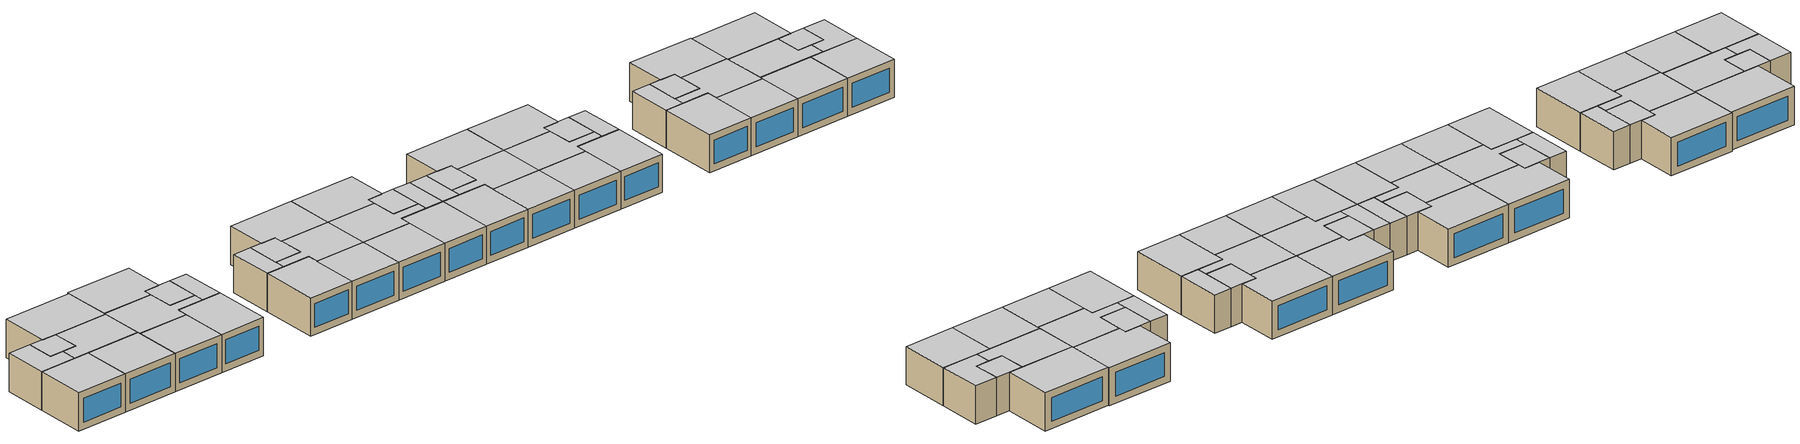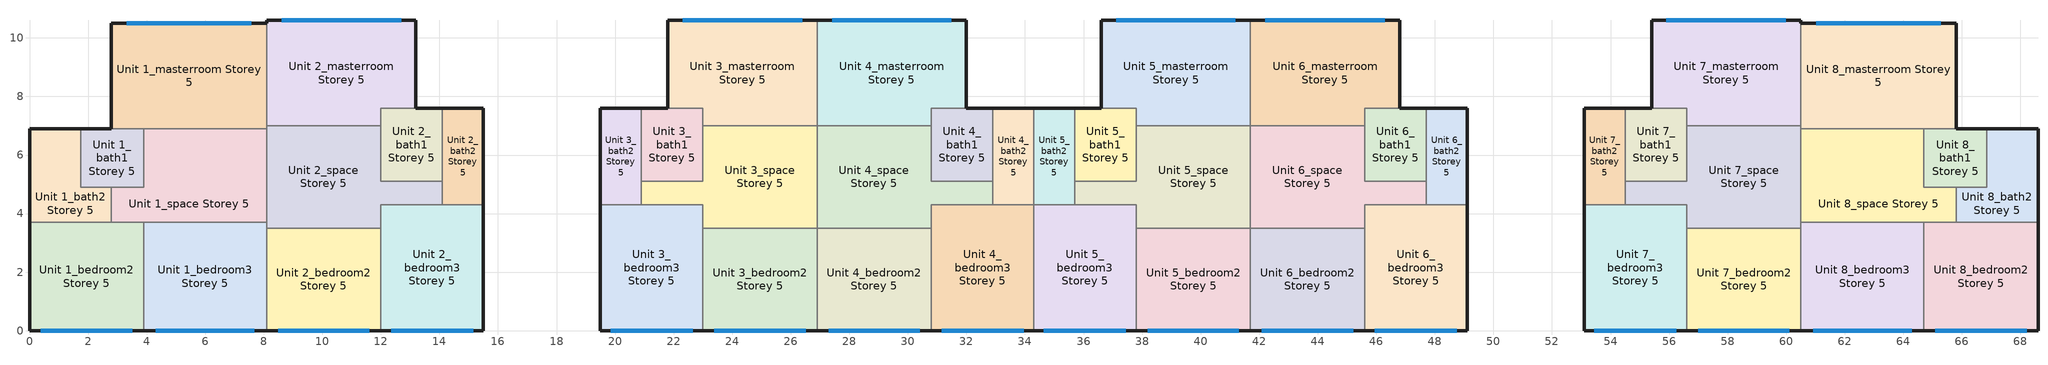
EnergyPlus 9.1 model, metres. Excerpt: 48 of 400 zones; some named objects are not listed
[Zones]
Unit 1_masterroom Storey 5
 floor adiabatic (Project Floor): 8.1,10.5 8.1,6.9 2.8,6.9 2.8,10.5 z17.6
 wall outside (Project Wall): 8.1,10.5 2.8,10.5 2.8,6.9 z17.6:20.4
 wall to Unit 1_bath1 Storey 5 (Project Wall): 2.8,6.9 3.9,6.9 z17.6:20.4
 wall to Unit 1_space Storey 5 (Project Wall): 3.9,6.9 8.1,6.9 z17.6:20.4
 wall to Unit 2_space Storey 5 (Project Wall): 8.1,6.9 8.1,7 z17.6:20.4
 wall to Unit 2_masterroom Storey 5 (Project Wall): 8.1,7 8.1,10.5 z17.6:20.4
 window (Project External Window): 7.57,10.5 3.33,10.5 z18.12:19.88
 ceiling adiabatic (Project Flat Roof): 2.8,10.5 2.8,6.9 8.1,6.9 8.1,10.5 z20.4
Unit 1_bath1 Storey 5
 floor adiabatic (Project Floor): 3.9,4.9 1.75,4.9 1.75,6.9 3.9,6.9 z17.6
 wall outside (Project Wall): 2.8,6.9 1.75,6.9 z17.6:20.4
 wall to Unit 1_bath2 Storey 5 (Project Wall): 1.75,6.9 1.75,4.9 2.8,4.9 z17.6:20.4
 wall to Unit 1_space Storey 5 (Project Wall): 2.8,4.9 3.9,4.9 3.9,6.9 z17.6:20.4
 ceiling adiabatic (Project Flat Roof): 3.9,6.9 1.75,6.9 1.75,4.9 3.9,4.9 z20.4
Unit 1_bath2 Storey 5
 floor adiabatic (Project Floor): 1.75,6.9 1.75,4.9 2.8,4.9 2.8,3.7 0,3.7 0,6.9 z17.6
 wall outside (Project Wall): 1.75,6.9 0,6.9 0,3.7 z17.6:20.4
 wall to Unit 1_bedroom2 Storey 5 (Project Wall): 0,3.7 2.8,3.7 z17.6:20.4
 wall to Unit 1_space Storey 5 (Project Wall): 2.8,3.7 2.8,4.9 z17.6:20.4
 ceiling adiabatic (Project Flat Roof): 0,6.9 0,3.7 2.8,3.7 2.8,4.9 1.75,4.9 1.75,6.9 z20.4
Unit 1_bedroom2 Storey 5
 floor adiabatic (Project Floor): 3.9,3.7 3.9,0 0,0 0,3.7 z17.6
 wall outside (Project Wall): 0,3.7 0,0 3.9,0 z17.6:20.4
 wall to Unit 1_bedroom3 Storey 5 (Project Wall): 3.9,0 3.9,3.7 z17.6:20.4
 wall to Unit 1_space Storey 5 (Project Wall): 3.9,3.7 2.8,3.7 z17.6:20.4
 window (Project External Window): 0.39,0 3.51,0 z18.12:19.88
 ceiling adiabatic (Project Flat Roof): 0,3.7 0,0 3.9,0 3.9,3.7 z20.4
Unit 1_bedroom3 Storey 5
 floor adiabatic (Project Floor): 8.1,3.7 8.1,0 3.9,0 3.9,3.7 z17.6
 wall outside (Project Wall): 3.9,0 8.1,0 z17.6:20.4
 wall to Unit 2_bedroom2 Storey 5 (Project Wall): 8.1,0 8.1,3.5 z17.6:20.4
 wall to Unit 2_space Storey 5 (Project Wall): 8.1,3.5 8.1,3.7 z17.6:20.4
 wall to Unit 1_space Storey 5 (Project Wall): 8.1,3.7 3.9,3.7 z17.6:20.4
 window (Project External Window): 4.32,0 7.68,0 z18.12:19.88
 ceiling adiabatic (Project Flat Roof): 3.9,3.7 3.9,0 8.1,0 8.1,3.7 z20.4
Unit 1_space Storey 5
 floor adiabatic (Project Floor): 8.1,6.9 8.1,3.7 2.8,3.7 2.8,4.9 3.9,4.9 3.9,6.9 z17.6
 wall to Unit 2_space Storey 5 (Project Wall): 8.1,3.7 8.1,6.9 z17.6:20.4
 ceiling adiabatic (Project Flat Roof): 3.9,6.9 3.9,4.9 2.8,4.9 2.8,3.7 8.1,3.7 8.1,6.9 z20.4
Unit 2_masterroom Storey 5
 floor adiabatic (Project Floor): 13.2,10.6 13.2,7.6 12,7.6 12,7 8.1,7 8.1,10.6 z17.6
 wall outside (Project Wall): 13.2,7.6 13.2,10.6 8.1,10.6 8.1,10.5 z17.6:20.4
 wall to Unit 2_space Storey 5 (Project Wall): 8.1,7 12,7 z17.6:20.4
 wall to Unit 2_bath1 Storey 5 (Project Wall): 12,7 12,7.6 13.2,7.6 z17.6:20.4
 window (Project External Window): 12.69,10.6 8.61,10.6 z18.12:19.88
 ceiling adiabatic (Project Flat Roof): 8.1,10.6 8.1,7 12,7 12,7.6 13.2,7.6 13.2,10.6 z20.4
Unit 2_bedroom2 Storey 5
 floor adiabatic (Project Floor): 12,3.5 12,0 8.1,0 8.1,3.5 z17.6
 wall outside (Project Wall): 8.1,0 12,0 z17.6:20.4
 wall to Unit 2_bedroom3 Storey 5 (Project Wall): 12,0 12,3.5 z17.6:20.4
 wall to Unit 2_space Storey 5 (Project Wall): 12,3.5 8.1,3.5 z17.6:20.4
 window (Project External Window): 8.49,0 11.61,0 z18.12:19.88
 ceiling adiabatic (Project Flat Roof): 8.1,3.5 8.1,0 12,0 12,3.5 z20.4
Unit 2_bedroom3 Storey 5
 floor adiabatic (Project Floor): 15.5,4.3 15.5,0 12,0 12,4.3 z17.6
 wall outside (Project Wall): 12,0 15.5,0 15.5,4.3 z17.6:20.4
 wall to Unit 2_space Storey 5 (Project Wall): 14.1,4.3 12,4.3 12,3.5 z17.6:20.4
 wall to Unit 2_bath2 Storey 5 (Project Wall): 15.5,4.3 14.1,4.3 z17.6:20.4
 window (Project External Window): 12.35,0 15.15,0 z18.12:19.88
 ceiling adiabatic (Project Flat Roof): 12,4.3 12,0 15.5,0 15.5,4.3 z20.4
Unit 2_bath1 Storey 5
 floor adiabatic (Project Floor): 14.1,7.6 14.1,5.1 12,5.1 12,7.6 z17.6
 wall outside (Project Wall): 14.1,7.6 13.2,7.6 z17.6:20.4
 wall to Unit 2_space Storey 5 (Project Wall): 12,7 12,5.1 14.1,5.1 z17.6:20.4
 wall to Unit 2_bath2 Storey 5 (Project Wall): 14.1,5.1 14.1,7.6 z17.6:20.4
 ceiling adiabatic (Project Flat Roof): 12,7.6 12,5.1 14.1,5.1 14.1,7.6 z20.4
Unit 2_bath2 Storey 5
 floor adiabatic (Project Floor): 15.5,7.6 15.5,4.3 14.1,4.3 14.1,7.6 z17.6
 wall outside (Project Wall): 15.5,4.3 15.5,7.6 14.1,7.6 z17.6:20.4
 wall to Unit 2_space Storey 5 (Project Wall): 14.1,5.1 14.1,4.3 z17.6:20.4
 ceiling adiabatic (Project Flat Roof): 14.1,7.6 14.1,4.3 15.5,4.3 15.5,7.6 z20.4
Unit 2_space Storey 5
 floor adiabatic (Project Floor): 8.1,7 12,7 12,5.1 14.1,5.1 14.1,4.3 12,4.3 12,3.5 8.1,3.5 z17.6
 ceiling adiabatic (Project Flat Roof): 8.1,3.5 12,3.5 12,4.3 14.1,4.3 14.1,5.1 12,5.1 12,7 8.1,7 z20.4
Unit 3_masterroom Storey 5
 floor adiabatic (Project Floor): 26.9,7 23,7 23,7.6 21.8,7.6 21.8,10.6 26.9,10.6 z17.6
 wall outside (Project Wall): 26.9,10.6 21.8,10.6 21.8,7.6 z17.6:20.4
 wall to Unit 3_bath1 Storey 5 (Project Wall): 21.8,7.6 23,7.6 23,7 z17.6:20.4
 wall to Unit 3_space Storey 5 (Project Wall): 23,7 26.9,7 z17.6:20.4
 wall to Unit 4_masterroom Storey 5 (Project Wall): 26.9,7 26.9,10.6 z17.6:20.4
 window (Project External Window): 26.39,10.6 22.31,10.6 z18.12:19.88
 ceiling adiabatic (Project Flat Roof): 26.9,10.6 21.8,10.6 21.8,7.6 23,7.6 23,7 26.9,7 z20.4
Unit 3_bedroom2 Storey 5
 floor adiabatic (Project Floor): 26.9,0 23,0 23,3.5 26.9,3.5 z17.6
 wall outside (Project Wall): 23,0 26.9,0 z17.6:20.4
 wall to Unit 3_space Storey 5 (Project Wall): 26.9,3.5 23,3.5 z17.6:20.4
 wall to Unit 3_bedroom3 Storey 5 (Project Wall): 23,3.5 23,0 z17.6:20.4
 wall to Unit 4_bedroom2 Storey 5 (Project Wall): 26.9,0 26.9,3.5 z17.6:20.4
 window (Project External Window): 23.39,0 26.51,0 z18.12:19.88
 ceiling adiabatic (Project Flat Roof): 26.9,3.5 23,3.5 23,0 26.9,0 z20.4
Unit 3_bedroom3 Storey 5
 floor adiabatic (Project Floor): 23,0 19.5,0 19.5,4.3 23,4.3 z17.6
 wall outside (Project Wall): 19.5,4.3 19.5,0 23,0 z17.6:20.4
 wall to Unit 3_space Storey 5 (Project Wall): 23,3.5 23,4.3 20.9,4.3 z17.6:20.4
 wall to Unit 3_bath2 Storey 5 (Project Wall): 20.9,4.3 19.5,4.3 z17.6:20.4
 window (Project External Window): 19.85,0 22.65,0 z18.12:19.88
 ceiling adiabatic (Project Flat Roof): 23,4.3 19.5,4.3 19.5,0 23,0 z20.4
Unit 3_bath1 Storey 5
 floor adiabatic (Project Floor): 23,5.1 20.9,5.1 20.9,7.6 23,7.6 z17.6
 wall outside (Project Wall): 21.8,7.6 20.9,7.6 z17.6:20.4
 wall to Unit 3_bath2 Storey 5 (Project Wall): 20.9,7.6 20.9,5.1 z17.6:20.4
 wall to Unit 3_space Storey 5 (Project Wall): 20.9,5.1 23,5.1 23,7 z17.6:20.4
 ceiling adiabatic (Project Flat Roof): 23,7.6 20.9,7.6 20.9,5.1 23,5.1 z20.4
Unit 3_bath2 Storey 5
 floor adiabatic (Project Floor): 20.9,4.3 19.5,4.3 19.5,7.6 20.9,7.6 z17.6
 wall outside (Project Wall): 20.9,7.6 19.5,7.6 19.5,4.3 z17.6:20.4
 wall to Unit 3_space Storey 5 (Project Wall): 20.9,4.3 20.9,5.1 z17.6:20.4
 ceiling adiabatic (Project Flat Roof): 20.9,7.6 19.5,7.6 19.5,4.3 20.9,4.3 z20.4
Unit 3_space Storey 5
 floor adiabatic (Project Floor): 23,3.5 23,4.3 20.9,4.3 20.9,5.1 23,5.1 23,7 26.9,7 26.9,3.5 z17.6
 wall to Unit 4_space Storey 5 (Project Wall): 26.9,3.5 26.9,7 z17.6:20.4
 ceiling adiabatic (Project Flat Roof): 26.9,3.5 26.9,7 23,7 23,5.1 20.9,5.1 20.9,4.3 23,4.3 23,3.5 z20.4
Unit 4_masterroom Storey 5
 floor adiabatic (Project Floor): 32,10.6 32,7.6 30.8,7.6 30.8,7 26.9,7 26.9,10.6 z17.6
 wall outside (Project Wall): 32,7.6 32,10.6 26.9,10.6 z17.6:20.4
 wall to Unit 4_space Storey 5 (Project Wall): 26.9,7 30.8,7 z17.6:20.4
 wall to Unit 4_bath1 Storey 5 (Project Wall): 30.8,7 30.8,7.6 32,7.6 z17.6:20.4
 window (Project External Window): 31.49,10.6 27.41,10.6 z18.12:19.88
 ceiling adiabatic (Project Flat Roof): 26.9,10.6 26.9,7 30.8,7 30.8,7.6 32,7.6 32,10.6 z20.4
Unit 4_bedroom2 Storey 5
 floor adiabatic (Project Floor): 30.8,3.5 30.8,0 26.9,0 26.9,3.5 z17.6
 wall outside (Project Wall): 26.9,0 30.8,0 z17.6:20.4
 wall to Unit 4_bedroom3 Storey 5 (Project Wall): 30.8,0 30.8,3.5 z17.6:20.4
 wall to Unit 4_space Storey 5 (Project Wall): 30.8,3.5 26.9,3.5 z17.6:20.4
 window (Project External Window): 27.29,0 30.41,0 z18.12:19.88
 ceiling adiabatic (Project Flat Roof): 26.9,3.5 26.9,0 30.8,0 30.8,3.5 z20.4
Unit 4_bedroom3 Storey 5
 floor adiabatic (Project Floor): 34.3,4.3 34.3,0 30.8,0 30.8,4.3 z17.6
 wall outside (Project Wall): 30.8,0 34.3,0 z17.6:20.4
 wall to Unit 4_space Storey 5 (Project Wall): 32.9,4.3 30.8,4.3 30.8,3.5 z17.6:20.4
 wall to Unit 5_bedroom3 Storey 5 (Project Wall): 34.3,0 34.3,4.3 z17.6:20.4
 wall to Unit 4_bath2 Storey 5 (Project Wall): 34.3,4.3 32.9,4.3 z17.6:20.4
 window (Project External Window): 31.15,0 33.95,0 z18.12:19.88
 ceiling adiabatic (Project Flat Roof): 30.8,4.3 30.8,0 34.3,0 34.3,4.3 z20.4
Unit 4_bath1 Storey 5
 floor adiabatic (Project Floor): 32.9,7.6 32.9,5.1 30.8,5.1 30.8,7.6 z17.6
 wall outside (Project Wall): 32.9,7.6 32,7.6 z17.6:20.4
 wall to Unit 4_space Storey 5 (Project Wall): 30.8,7 30.8,5.1 32.9,5.1 z17.6:20.4
 wall to Unit 4_bath2 Storey 5 (Project Wall): 32.9,5.1 32.9,7.6 z17.6:20.4
 ceiling adiabatic (Project Flat Roof): 30.8,7.6 30.8,5.1 32.9,5.1 32.9,7.6 z20.4
Unit 4_bath2 Storey 5
 floor adiabatic (Project Floor): 34.3,7.6 34.3,4.3 32.9,4.3 32.9,7.6 z17.6
 wall outside (Project Wall): 34.3,7.6 32.9,7.6 z17.6:20.4
 wall to Unit 4_space Storey 5 (Project Wall): 32.9,5.1 32.9,4.3 z17.6:20.4
 wall to Unit 5_bath2 Storey 5 (Project Wall): 34.3,4.3 34.3,7.6 z17.6:20.4
 ceiling adiabatic (Project Flat Roof): 32.9,7.6 32.9,4.3 34.3,4.3 34.3,7.6 z20.4
Unit 4_space Storey 5
 floor adiabatic (Project Floor): 26.9,7 30.8,7 30.8,5.1 32.9,5.1 32.9,4.3 30.8,4.3 30.8,3.5 26.9,3.5 z17.6
 ceiling adiabatic (Project Flat Roof): 26.9,3.5 30.8,3.5 30.8,4.3 32.9,4.3 32.9,5.1 30.8,5.1 30.8,7 26.9,7 z20.4
Unit 5_masterroom Storey 5
 floor adiabatic (Project Floor): 41.7,7 37.8,7 37.8,7.6 36.6,7.6 36.6,10.6 41.7,10.6 z17.6
 wall outside (Project Wall): 41.7,10.6 36.6,10.6 36.6,7.6 z17.6:20.4
 wall to Unit 5_bath1 Storey 5 (Project Wall): 36.6,7.6 37.8,7.6 37.8,7 z17.6:20.4
 wall to Unit 5_space Storey 5 (Project Wall): 37.8,7 41.7,7 z17.6:20.4
 wall to Unit 6_masterroom Storey 5 (Project Wall): 41.7,7 41.7,10.6 z17.6:20.4
 window (Project External Window): 41.19,10.6 37.11,10.6 z18.12:19.88
 ceiling adiabatic (Project Flat Roof): 41.7,10.6 36.6,10.6 36.6,7.6 37.8,7.6 37.8,7 41.7,7 z20.4
Unit 5_bedroom2 Storey 5
 floor adiabatic (Project Floor): 41.7,0 37.8,0 37.8,3.5 41.7,3.5 z17.6
 wall outside (Project Wall): 37.8,0 41.7,0 z17.6:20.4
 wall to Unit 5_space Storey 5 (Project Wall): 41.7,3.5 37.8,3.5 z17.6:20.4
 wall to Unit 5_bedroom3 Storey 5 (Project Wall): 37.8,3.5 37.8,0 z17.6:20.4
 wall to Unit 6_bedroom2 Storey 5 (Project Wall): 41.7,0 41.7,3.5 z17.6:20.4
 window (Project External Window): 38.19,0 41.31,0 z18.12:19.88
 ceiling adiabatic (Project Flat Roof): 41.7,3.5 37.8,3.5 37.8,0 41.7,0 z20.4
Unit 5_bedroom3 Storey 5
 floor adiabatic (Project Floor): 37.8,0 34.3,0 34.3,4.3 37.8,4.3 z17.6
 wall outside (Project Wall): 34.3,0 37.8,0 z17.6:20.4
 wall to Unit 5_space Storey 5 (Project Wall): 37.8,3.5 37.8,4.3 35.7,4.3 z17.6:20.4
 wall to Unit 5_bath2 Storey 5 (Project Wall): 35.7,4.3 34.3,4.3 z17.6:20.4
 window (Project External Window): 34.65,0 37.45,0 z18.12:19.88
 ceiling adiabatic (Project Flat Roof): 37.8,4.3 34.3,4.3 34.3,0 37.8,0 z20.4
Unit 5_bath1 Storey 5
 floor adiabatic (Project Floor): 37.8,5.1 35.7,5.1 35.7,7.6 37.8,7.6 z17.6
 wall outside (Project Wall): 36.6,7.6 35.7,7.6 z17.6:20.4
 wall to Unit 5_bath2 Storey 5 (Project Wall): 35.7,7.6 35.7,5.1 z17.6:20.4
 wall to Unit 5_space Storey 5 (Project Wall): 35.7,5.1 37.8,5.1 37.8,7 z17.6:20.4
 ceiling adiabatic (Project Flat Roof): 37.8,7.6 35.7,7.6 35.7,5.1 37.8,5.1 z20.4
Unit 5_bath2 Storey 5
 floor adiabatic (Project Floor): 35.7,4.3 34.3,4.3 34.3,7.6 35.7,7.6 z17.6
 wall outside (Project Wall): 35.7,7.6 34.3,7.6 z17.6:20.4
 wall to Unit 5_space Storey 5 (Project Wall): 35.7,4.3 35.7,5.1 z17.6:20.4
 ceiling adiabatic (Project Flat Roof): 35.7,7.6 34.3,7.6 34.3,4.3 35.7,4.3 z20.4
Unit 5_space Storey 5
 floor adiabatic (Project Floor): 37.8,3.5 37.8,4.3 35.7,4.3 35.7,5.1 37.8,5.1 37.8,7 41.7,7 41.7,3.5 z17.6
 wall to Unit 6_space Storey 5 (Project Wall): 41.7,3.5 41.7,7 z17.6:20.4
 ceiling adiabatic (Project Flat Roof): 41.7,3.5 41.7,7 37.8,7 37.8,5.1 35.7,5.1 35.7,4.3 37.8,4.3 37.8,3.5 z20.4
Unit 6_masterroom Storey 5
 floor adiabatic (Project Floor): 46.8,10.6 46.8,7.6 45.6,7.6 45.6,7 41.7,7 41.7,10.6 z17.6
 wall outside (Project Wall): 46.8,7.6 46.8,10.6 41.7,10.6 z17.6:20.4
 wall to Unit 6_space Storey 5 (Project Wall): 41.7,7 45.6,7 z17.6:20.4
 wall to Unit 6_bath1 Storey 5 (Project Wall): 45.6,7 45.6,7.6 46.8,7.6 z17.6:20.4
 window (Project External Window): 46.29,10.6 42.21,10.6 z18.12:19.88
 ceiling adiabatic (Project Flat Roof): 41.7,10.6 41.7,7 45.6,7 45.6,7.6 46.8,7.6 46.8,10.6 z20.4
Unit 6_bedroom2 Storey 5
 floor adiabatic (Project Floor): 45.6,3.5 45.6,0 41.7,0 41.7,3.5 z17.6
 wall outside (Project Wall): 41.7,0 45.6,0 z17.6:20.4
 wall to Unit 6_bedroom3 Storey 5 (Project Wall): 45.6,0 45.6,3.5 z17.6:20.4
 wall to Unit 6_space Storey 5 (Project Wall): 45.6,3.5 41.7,3.5 z17.6:20.4
 window (Project External Window): 42.09,0 45.21,0 z18.12:19.88
 ceiling adiabatic (Project Flat Roof): 41.7,3.5 41.7,0 45.6,0 45.6,3.5 z20.4
Unit 6_bedroom3 Storey 5
 floor adiabatic (Project Floor): 49.1,4.3 49.1,0 45.6,0 45.6,4.3 z17.6
 wall outside (Project Wall): 45.6,0 49.1,0 49.1,4.3 z17.6:20.4
 wall to Unit 6_space Storey 5 (Project Wall): 47.7,4.3 45.6,4.3 45.6,3.5 z17.6:20.4
 wall to Unit 6_bath2 Storey 5 (Project Wall): 49.1,4.3 47.7,4.3 z17.6:20.4
 window (Project External Window): 45.95,0 48.75,0 z18.12:19.88
 ceiling adiabatic (Project Flat Roof): 45.6,4.3 45.6,0 49.1,0 49.1,4.3 z20.4
Unit 6_bath1 Storey 5
 floor adiabatic (Project Floor): 47.7,7.6 47.7,5.1 45.6,5.1 45.6,7.6 z17.6
 wall outside (Project Wall): 47.7,7.6 46.8,7.6 z17.6:20.4
 wall to Unit 6_space Storey 5 (Project Wall): 45.6,7 45.6,5.1 47.7,5.1 z17.6:20.4
 wall to Unit 6_bath2 Storey 5 (Project Wall): 47.7,5.1 47.7,7.6 z17.6:20.4
 ceiling adiabatic (Project Flat Roof): 45.6,7.6 45.6,5.1 47.7,5.1 47.7,7.6 z20.4
Unit 6_bath2 Storey 5
 floor adiabatic (Project Floor): 49.1,7.6 49.1,4.3 47.7,4.3 47.7,7.6 z17.6
 wall outside (Project Wall): 49.1,4.3 49.1,7.6 47.7,7.6 z17.6:20.4
 wall to Unit 6_space Storey 5 (Project Wall): 47.7,5.1 47.7,4.3 z17.6:20.4
 ceiling adiabatic (Project Flat Roof): 47.7,7.6 47.7,4.3 49.1,4.3 49.1,7.6 z20.4
Unit 6_space Storey 5
 floor adiabatic (Project Floor): 41.7,7 45.6,7 45.6,5.1 47.7,5.1 47.7,4.3 45.6,4.3 45.6,3.5 41.7,3.5 z17.6
 ceiling adiabatic (Project Flat Roof): 41.7,3.5 45.6,3.5 45.6,4.3 47.7,4.3 47.7,5.1 45.6,5.1 45.6,7 41.7,7 z20.4
Unit 7_masterroom Storey 5
 floor adiabatic (Project Floor): 60.5,7 56.6,7 56.6,7.6 55.4,7.6 55.4,10.6 60.5,10.6 z17.6
 wall outside (Project Wall): 60.5,10.5 60.5,10.6 55.4,10.6 55.4,7.6 z17.6:20.4
 wall to Unit 7_bath1 Storey 5 (Project Wall): 55.4,7.6 56.6,7.6 56.6,7 z17.6:20.4
 wall to Unit 7_space Storey 5 (Project Wall): 56.6,7 60.5,7 z17.6:20.4
 wall to Unit 8_masterroom Storey 5 (Project Wall): 60.5,7 60.5,10.5 z17.6:20.4
 window (Project External Window): 59.99,10.6 55.91,10.6 z18.12:19.88
 ceiling adiabatic (Project Flat Roof): 60.5,10.6 55.4,10.6 55.4,7.6 56.6,7.6 56.6,7 60.5,7 z20.4
Unit 7_bedroom2 Storey 5
 floor adiabatic (Project Floor): 60.5,0 56.6,0 56.6,3.5 60.5,3.5 z17.6
 wall outside (Project Wall): 56.6,0 60.5,0 z17.6:20.4
 wall to Unit 7_space Storey 5 (Project Wall): 60.5,3.5 56.6,3.5 z17.6:20.4
 wall to Unit 7_bedroom3 Storey 5 (Project Wall): 56.6,3.5 56.6,0 z17.6:20.4
 wall to Unit 8_bedroom3 Storey 5 (Project Wall): 60.5,0 60.5,3.5 z17.6:20.4
 window (Project External Window): 56.99,0 60.11,0 z18.12:19.88
 ceiling adiabatic (Project Flat Roof): 60.5,3.5 56.6,3.5 56.6,0 60.5,0 z20.4
Unit 7_bedroom3 Storey 5
 floor adiabatic (Project Floor): 56.6,0 53.1,0 53.1,4.3 56.6,4.3 z17.6
 wall outside (Project Wall): 53.1,4.3 53.1,0 56.6,0 z17.6:20.4
 wall to Unit 7_space Storey 5 (Project Wall): 56.6,3.5 56.6,4.3 54.5,4.3 z17.6:20.4
 wall to Unit 7_bath2 Storey 5 (Project Wall): 54.5,4.3 53.1,4.3 z17.6:20.4
 window (Project External Window): 53.45,0 56.25,0 z18.12:19.88
 ceiling adiabatic (Project Flat Roof): 56.6,4.3 53.1,4.3 53.1,0 56.6,0 z20.4
Unit 7_bath1 Storey 5
 floor adiabatic (Project Floor): 56.6,5.1 54.5,5.1 54.5,7.6 56.6,7.6 z17.6
 wall outside (Project Wall): 55.4,7.6 54.5,7.6 z17.6:20.4
 wall to Unit 7_bath2 Storey 5 (Project Wall): 54.5,7.6 54.5,5.1 z17.6:20.4
 wall to Unit 7_space Storey 5 (Project Wall): 54.5,5.1 56.6,5.1 56.6,7 z17.6:20.4
 ceiling adiabatic (Project Flat Roof): 56.6,7.6 54.5,7.6 54.5,5.1 56.6,5.1 z20.4
Unit 7_bath2 Storey 5
 floor adiabatic (Project Floor): 54.5,4.3 53.1,4.3 53.1,7.6 54.5,7.6 z17.6
 wall outside (Project Wall): 54.5,7.6 53.1,7.6 53.1,4.3 z17.6:20.4
 wall to Unit 7_space Storey 5 (Project Wall): 54.5,4.3 54.5,5.1 z17.6:20.4
 ceiling adiabatic (Project Flat Roof): 54.5,7.6 53.1,7.6 53.1,4.3 54.5,4.3 z20.4
Unit 7_space Storey 5
 floor adiabatic (Project Floor): 56.6,3.5 56.6,4.3 54.5,4.3 54.5,5.1 56.6,5.1 56.6,7 60.5,7 60.5,3.5 z17.6
 wall to Unit 8_bedroom3 Storey 5 (Project Wall): 60.5,3.5 60.5,3.7 z17.6:20.4
 wall to Unit 8_space Storey 5 (Project Wall): 60.5,3.7 60.5,6.9 z17.6:20.4
 wall to Unit 8_masterroom Storey 5 (Project Wall): 60.5,6.9 60.5,7 z17.6:20.4
 ceiling adiabatic (Project Flat Roof): 60.5,3.5 60.5,7 56.6,7 56.6,5.1 54.5,5.1 54.5,4.3 56.6,4.3 56.6,3.5 z20.4
Unit 8_masterroom Storey 5
 floor adiabatic (Project Floor): 65.8,6.9 60.5,6.9 60.5,10.5 65.8,10.5 z17.6
 wall outside (Project Wall): 65.8,6.9 65.8,10.5 60.5,10.5 z17.6:20.4
 wall to Unit 8_space Storey 5 (Project Wall): 60.5,6.9 64.7,6.9 z17.6:20.4
 wall to Unit 8_bath1 Storey 5 (Project Wall): 64.7,6.9 65.8,6.9 z17.6:20.4
 window (Project External Window): 65.27,10.5 61.03,10.5 z18.12:19.88
 ceiling adiabatic (Project Flat Roof): 65.8,10.5 60.5,10.5 60.5,6.9 65.8,6.9 z20.4
Unit 8_bath1 Storey 5
 floor adiabatic (Project Floor): 66.85,6.9 66.85,4.9 64.7,4.9 64.7,6.9 z17.6
 wall outside (Project Wall): 66.85,6.9 65.8,6.9 z17.6:20.4
 wall to Unit 8_space Storey 5 (Project Wall): 64.7,6.9 64.7,4.9 65.8,4.9 z17.6:20.4
 wall to Unit 8_bath2 Storey 5 (Project Wall): 65.8,4.9 66.85,4.9 66.85,6.9 z17.6:20.4
 ceiling adiabatic (Project Flat Roof): 64.7,6.9 64.7,4.9 66.85,4.9 66.85,6.9 z20.4
Unit 8_bath2 Storey 5
 floor adiabatic (Project Floor): 68.6,3.7 65.8,3.7 65.8,4.9 66.85,4.9 66.85,6.9 68.6,6.9 z17.6
 wall outside (Project Wall): 68.6,3.7 68.6,6.9 66.85,6.9 z17.6:20.4
 wall to Unit 8_space Storey 5 (Project Wall): 65.8,4.9 65.8,3.7 z17.6:20.4
 wall to Unit 8_bedroom2 Storey 5 (Project Wall): 65.8,3.7 68.6,3.7 z17.6:20.4
 ceiling adiabatic (Project Flat Roof): 68.6,6.9 66.85,6.9 66.85,4.9 65.8,4.9 65.8,3.7 68.6,3.7 z20.4
Unit 8_bedroom2 Storey 5
 floor adiabatic (Project Floor): 68.6,0 64.7,0 64.7,3.7 68.6,3.7 z17.6
 wall outside (Project Wall): 64.7,0 68.6,0 68.6,3.7 z17.6:20.4
 wall to Unit 8_space Storey 5 (Project Wall): 65.8,3.7 64.7,3.7 z17.6:20.4
 wall to Unit 8_bedroom3 Storey 5 (Project Wall): 64.7,3.7 64.7,0 z17.6:20.4
 window (Project External Window): 65.09,0 68.21,0 z18.12:19.88
 ceiling adiabatic (Project Flat Roof): 68.6,3.7 64.7,3.7 64.7,0 68.6,0 z20.4
Unit 8_bedroom3 Storey 5
 floor adiabatic (Project Floor): 64.7,0 60.5,0 60.5,3.7 64.7,3.7 z17.6
 wall outside (Project Wall): 60.5,0 64.7,0 z17.6:20.4
 wall to Unit 8_space Storey 5 (Project Wall): 64.7,3.7 60.5,3.7 z17.6:20.4
 window (Project External Window): 60.92,0 64.28,0 z18.12:19.88
 ceiling adiabatic (Project Flat Roof): 64.7,3.7 60.5,3.7 60.5,0 64.7,0 z20.4
Unit 8_space Storey 5
 floor adiabatic (Project Floor): 64.7,4.9 65.8,4.9 65.8,3.7 60.5,3.7 60.5,6.9 64.7,6.9 z17.6
 ceiling adiabatic (Project Flat Roof): 64.7,6.9 60.5,6.9 60.5,3.7 65.8,3.7 65.8,4.9 64.7,4.9 z20.4
[Building]
One Precinct: North Axis=0; Terrain=City; Loads Convergence Tolerance Value=0.04; Temperature Convergence Tolerance Value=0.4; Solar Distribution=FullInteriorAndExterior; Maximum Number of Warmup Days=25; Minimum Number of Warmup Days=6
[Site:Location]
SGP_Singapore.486980_IWEC: Latitude=1.37; Longitude=103.98; Time Zone=8; Elevation=16
[MATERIAL] Roughness=MediumRough
Name | Thickness | Conductivity | Density | Specific Heat | Thermal Absorptance | Solar Absorptance | Visible Absorptance
ConcreteWall | 0.15 | 0.8 | 2400 | 880 | 0.85 | 0.79 | 0.79
Greenwall | 0.079 | 2.5 | 1293 | 853 | 0.98 | 0.75 | 0.75
[WindowMaterial:SimpleGlazingSystem]
SingleGlazingEuroGrey: UFactor=5.93; Solar Heat Gain Coefficient=0.62; Visible Transmittance=0.495
[Construction]
Project Wall: Greenwall
Project Floor; Project Flat Roof: ConcreteWall
Project External Window: SingleGlazingEuroGrey
[ZONE] Type=1; Multiplier=1; Ceiling Height=autocalculate; Volume=autocalculate; Floor Area=autocalculate; Part of Total Floor Area=Yes
Unit 1_masterroom Storey 5; Unit 1_bath1 Storey 5; Unit 1_bath2 Storey 5; Unit 1_bedroom2 Storey 5; Unit 1_bedroom3 Storey 5; Unit 1_space Storey 5; Unit 2_masterroom Storey 5; Unit 2_bedroom2 Storey 5; Unit 2_bedroom3 Storey 5; Unit 2_bath1 Storey 5; Unit 2_bath2 Storey 5; Unit 2_space Storey 5; Unit 3_masterroom Storey 5; Unit 3_bedroom2 Storey 5; Unit 3_bedroom3 Storey 5; Unit 3_bath1 Storey 5; Unit 3_bath2 Storey 5; Unit 3_space Storey 5; Unit 4_masterroom Storey 5; Unit 4_bedroom2 Storey 5; Unit 4_bedroom3 Storey 5; Unit 4_bath1 Storey 5; Unit 4_bath2 Storey 5; Unit 4_space Storey 5; Unit 5_masterroom Storey 5; Unit 5_bedroom2 Storey 5; Unit 5_bedroom3 Storey 5; Unit 5_bath1 Storey 5; Unit 5_bath2 Storey 5; Unit 5_space Storey 5; Unit 6_masterroom Storey 5; Unit 6_bedroom2 Storey 5; Unit 6_bedroom3 Storey 5; Unit 6_bath1 Storey 5; Unit 6_bath2 Storey 5; Unit 6_space Storey 5; Unit 7_masterroom Storey 5; Unit 7_bedroom2 Storey 5; Unit 7_bedroom3 Storey 5; Unit 7_bath1 Storey 5; Unit 7_bath2 Storey 5; Unit 7_space Storey 5; Unit 8_masterroom Storey 5; Unit 8_bath1 Storey 5; Unit 8_bath2 Storey 5; Unit 8_bedroom2 Storey 5; Unit 8_bedroom3 Storey 5; Unit 8_space Storey 5
[ZONEINFILTRATION:DESIGNFLOWRATE] Schedule=Always On; Design Flow Rate Calculation Method=AirChanges/Hour; Constant Term Coefficient=1; Temperature Term Coefficient=0; Velocity Term Coefficient=0; Velocity Squared Term Coefficient=0
Name | Zone or ZoneList | Air Changes per Hour
Unit 1_masterroom Storey 5 Infiltration | Unit 1_masterroom Storey 5 | 0.2
Unit 1_bath1 Storey 5 Infiltration | Unit 1_bath1 Storey 5 | 1
Unit 1_bath2 Storey 5 Infiltration | Unit 1_bath2 Storey 5 | 1
Unit 1_bedroom2 Storey 5 Infiltration | Unit 1_bedroom2 Storey 5 | 0.2
Unit 1_bedroom3 Storey 5 Infiltration | Unit 1_bedroom3 Storey 5 | 0.2
Unit 1_space Storey 5 Infiltration | Unit 1_space Storey 5 | 1
Unit 2_masterroom Storey 5 Infiltration | Unit 2_masterroom Storey 5 | 0.2
Unit 2_bedroom2 Storey 5 Infiltration | Unit 2_bedroom2 Storey 5 | 0.2
Unit 2_bedroom3 Storey 5 Infiltration | Unit 2_bedroom3 Storey 5 | 0.2
Unit 2_bath1 Storey 5 Infiltration | Unit 2_bath1 Storey 5 | 1
Unit 2_bath2 Storey 5 Infiltration | Unit 2_bath2 Storey 5 | 1
Unit 2_space Storey 5 Infiltration | Unit 2_space Storey 5 | 1
Unit 3_masterroom Storey 5 Infiltration | Unit 3_masterroom Storey 5 | 0.2
Unit 3_bedroom2 Storey 5 Infiltration | Unit 3_bedroom2 Storey 5 | 0.2
Unit 3_bedroom3 Storey 5 Infiltration | Unit 3_bedroom3 Storey 5 | 0.2
Unit 3_bath1 Storey 5 Infiltration | Unit 3_bath1 Storey 5 | 1
Unit 3_bath2 Storey 5 Infiltration | Unit 3_bath2 Storey 5 | 1
Unit 3_space Storey 5 Infiltration | Unit 3_space Storey 5 | 1
Unit 4_masterroom Storey 5 Infiltration | Unit 4_masterroom Storey 5 | 0.2
Unit 4_bedroom2 Storey 5 Infiltration | Unit 4_bedroom2 Storey 5 | 0.2
Unit 4_bedroom3 Storey 5 Infiltration | Unit 4_bedroom3 Storey 5 | 0.2
Unit 4_bath1 Storey 5 Infiltration | Unit 4_bath1 Storey 5 | 1
Unit 4_bath2 Storey 5 Infiltration | Unit 4_bath2 Storey 5 | 1
Unit 4_space Storey 5 Infiltration | Unit 4_space Storey 5 | 1
Unit 5_masterroom Storey 5 Infiltration | Unit 5_masterroom Storey 5 | 0.2
Unit 5_bedroom2 Storey 5 Infiltration | Unit 5_bedroom2 Storey 5 | 0.2
Unit 5_bedroom3 Storey 5 Infiltration | Unit 5_bedroom3 Storey 5 | 0.2
Unit 5_bath1 Storey 5 Infiltration | Unit 5_bath1 Storey 5 | 1
Unit 5_bath2 Storey 5 Infiltration | Unit 5_bath2 Storey 5 | 1
Unit 5_space Storey 5 Infiltration | Unit 5_space Storey 5 | 1
Unit 6_masterroom Storey 5 Infiltration | Unit 6_masterroom Storey 5 | 0.2
Unit 6_bedroom2 Storey 5 Infiltration | Unit 6_bedroom2 Storey 5 | 0.2
Unit 6_bedroom3 Storey 5 Infiltration | Unit 6_bedroom3 Storey 5 | 0.2
Unit 6_bath1 Storey 5 Infiltration | Unit 6_bath1 Storey 5 | 1
Unit 6_bath2 Storey 5 Infiltration | Unit 6_bath2 Storey 5 | 1
Unit 6_space Storey 5 Infiltration | Unit 6_space Storey 5 | 1
Unit 7_masterroom Storey 5 Infiltration | Unit 7_masterroom Storey 5 | 0.2
Unit 7_bedroom2 Storey 5 Infiltration | Unit 7_bedroom2 Storey 5 | 0.2
Unit 7_bedroom3 Storey 5 Infiltration | Unit 7_bedroom3 Storey 5 | 0.2
Unit 7_bath1 Storey 5 Infiltration | Unit 7_bath1 Storey 5 | 1
Unit 7_bath2 Storey 5 Infiltration | Unit 7_bath2 Storey 5 | 1
Unit 7_space Storey 5 Infiltration | Unit 7_space Storey 5 | 1
Unit 8_masterroom Storey 5 Infiltration | Unit 8_masterroom Storey 5 | 0.2
Unit 8_bath1 Storey 5 Infiltration | Unit 8_bath1 Storey 5 | 1
Unit 8_bath2 Storey 5 Infiltration | Unit 8_bath2 Storey 5 | 1
Unit 8_bedroom2 Storey 5 Infiltration | Unit 8_bedroom2 Storey 5 | 0.2
Unit 8_bedroom3 Storey 5 Infiltration | Unit 8_bedroom3 Storey 5 | 0.2
Unit 8_space Storey 5 Infiltration | Unit 8_space Storey 5 | 1
[HVACTEMPLATE:ZONE:IDEALLOADSAIRSYSTEM] Template Thermostat=Zone Stat; System Availability Schedule=AirCon_normal; Maximum Heating Supply Air Temperature=50; Minimum Cooling Supply Air Temperature=13; Maximum Heating Supply Air Humidity Ratio=0.0156; Minimum Cooling Supply Air Humidity Ratio=0.0077; Heating Limit=NoLimit; Cooling Limit=NoLimit; Heating Availability Schedule=Always Off; Cooling Availability Schedule=AirCon_normal; Dehumidification Control Type=Humidistat; Cooling Sensible Heat Ratio=0.7; Dehumidification Setpoint=60; Humidification Control Type=None; Outdoor Air Method=None; Outdoor Air Flow Rate per Person=0.00944; Outdoor Air Flow Rate per Zone Floor Area=0; Outdoor Air Flow Rate per Zone=0; Demand Controlled Ventilation Type=None; Outdoor Air Economizer Type=NoEconomizer; Heat Recovery Type=None; Sensible Heat Recovery Effectiveness=0.7; Latent Heat Recovery Effectiveness=0.65
Unit 1_masterroom Storey 5; Unit 1_bedroom2 Storey 5; Unit 1_bedroom3 Storey 5; Unit 2_masterroom Storey 5; Unit 2_bedroom2 Storey 5; Unit 2_bedroom3 Storey 5; Unit 3_masterroom Storey 5; Unit 3_bedroom2 Storey 5; Unit 3_bedroom3 Storey 5; Unit 4_masterroom Storey 5; Unit 4_bedroom2 Storey 5; Unit 4_bedroom3 Storey 5; Unit 5_masterroom Storey 5; Unit 5_bedroom2 Storey 5; Unit 5_bedroom3 Storey 5; Unit 6_masterroom Storey 5; Unit 6_bedroom2 Storey 5; Unit 6_bedroom3 Storey 5; Unit 7_masterroom Storey 5; Unit 7_bedroom2 Storey 5; Unit 7_bedroom3 Storey 5; Unit 8_masterroom Storey 5; Unit 8_bedroom2 Storey 5; Unit 8_bedroom3 Storey 5
[Schedule:Compact]
Always On: Through: 12/31, For: AllDays, Until: 24:00, 1
Always Off: Through: 12/31, For: AllDays, Until: 24:00, 0
AirCon_normal: Through: 31 Dec, For: AllDays, Until: 07:00, 1, Until: 22:00, 0, Until: 24:00, 1
